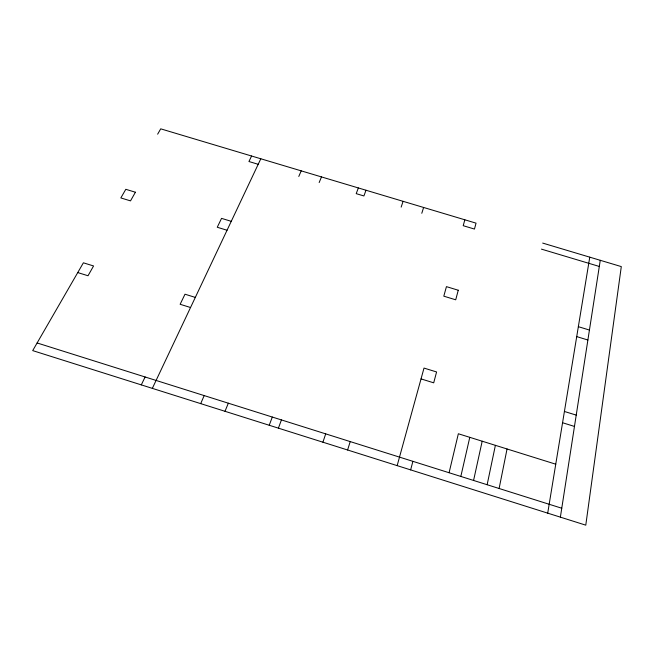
<?xml version="1.0" encoding="UTF-8"?>
<svg xmlns="http://www.w3.org/2000/svg" width="654" height="654" viewBox="0 0 654 654"><rect width="100%" height="100%" fill="white"/><g stroke="black" fill="none" stroke-linecap="round" stroke-linejoin="round"><path stroke-width="0.98" d="M560.38 517.142L600.266 260.3M547.709 513.145L589.769 257.161M499.116 488.497L507.046 448.971M487.14 484.72L495.389 445.333M473.578 480.453L482.186 441.205M460.833 476.431L469.785 437.33M449.085 472.736L458.348 433.757L555.753 464.193M410.638 469.883L412.903 461.332M397.158 465.632L424.013 368.079L436.586 371.962L433.708 382.827L421.037 378.903M464.839 219.801L463.212 225.695L474.469 229.064L476.038 223.145L160.72 128.838L157.639 134.184M347.593 449.985L350.225 441.589M421.789 213.294L423.612 207.465M322.921 442.202L325.7 433.864M401.164 207.114L403.085 201.326M278.408 428.157L281.433 419.925M366.003 190.24L363.902 195.955L356.209 193.649L358.351 187.951M269.227 425.255L272.309 417.048M225.001 411.301L228.336 403.191M319.16 182.556L321.482 176.923M200.704 403.632L204.179 395.588M298.788 176.457L301.208 170.857M152.341 388.37L260.815 158.775M141.297 384.887L145.106 376.974M251.586 156.02L248.937 161.522L258.207 164.301M542.689 243.084L621.3 266.595L585.78 525.162L32.7 350.609L83.385 262.81L93.579 265.965L88.02 275.751L77.752 272.571M541.447 249.125L599.309 266.456M231.263 221.322L221.542 218.371L217.259 227.257L227.052 230.241M578.34 326.681L589.434 330.049M576.714 336.606L587.889 340.006M195.317 297.406L184.992 294.21L180.136 304.29L190.543 307.511M564.41 411.464L576.223 415.11M562.563 422.746L574.465 426.433M37.114 342.958L561.761 508.232M458.258 290.229L455.715 299.802L443.804 296.172L446.437 286.64L458.258 290.229M135.419 192.227L130.514 200.876L120.843 197.925L125.813 189.308L135.419 192.227"/></g></svg>
